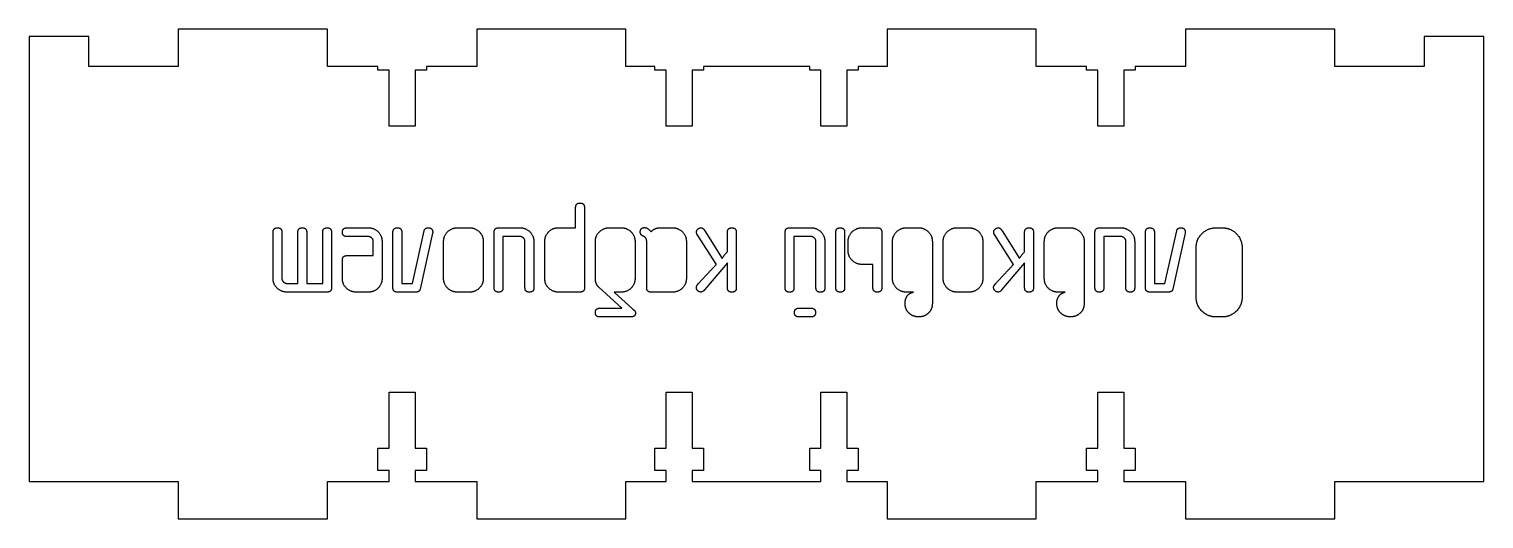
# Model space of a CAD drawing. Header units: millimetres. Extents: x 0 to 195, y -5 to 61.
import ezdxf

# ---------------------------------------------------------------- set-up
doc = ezdxf.new("R2010")
doc.units = ezdxf.units.MM

msp = doc.modelspace()

# ---------------------------------------------------------------- linework, layer by layer
for p, q in [((74.44, 36.78), (74.44, 26)), ((32.7, 27.24), (32.7, 33.46)), ((33.89, 33.46), (33.89, 27.25)), ((40.53, 33.46), (40.53, 26)), ((42.59, 34.05), (45.49, 34.05)), ((48.77, 26), (48.77, 33.46)), ((54.09, 33.35), (52.41, 25.8)), ((57.39, 34.05), (59.05, 34.05)), ((62.34, 26), (62.34, 33.46)), ((62.93, 34.05), (65.83, 34.05)), ((77.74, 34.05), (79.38, 34.05)), ((84.61, 34.05), (86.26, 34.05)), ((92.12, 29.14), (89.55, 33.15)), ((90.57, 33.64), (92.9, 29.94)), ((93.6, 30.84), (93.6, 33.46)), ((94.79, 33.46), (94.79, 26)), ((101.34, 25.99), (101.34, 33.46)), ((101.93, 34.05), (104.82, 34.05)), ((108.13, 26), (108.13, 33.46)), ((109.31, 33.46), (109.31, 26)), ((111.62, 34.05), (113.7, 34.05)), ((114.29, 33.46), (114.29, 26)), ((117.58, 34.05), (119.22, 34.05)), ((124.36, 34.05), (126.01, 34.05)), ((131.96, 29.14), (129.39, 33.15)), ((130.41, 33.64), (132.74, 29.94)), ((133.44, 30.84), (133.44, 33.46)), ((134.63, 33.46), (134.63, 26)), ((137.93, 34.05), (139.57, 34.05)), ((142.87, 26), (142.87, 33.46)), ((143.46, 34.05), (146.36, 34.05)), ((149.64, 26), (149.64, 33.46)), ((154.96, 33.35), (153.29, 25.8)), ((159.11, 34.05), (159.93, 34.05)), ((45.49, 32.87), (42.59, 32.87)), ((47.31, 32.22), (47.31, 27.24)), ((55.56, 27.24), (55.56, 32.22)), ((60.88, 32.22), (60.88, 27.24)), ((66.47, 26), (66.47, 32.21)), ((67.66, 32.22), (67.66, 26)), ((69.12, 27.23), (69.12, 32.22)), ((75.9, 27.24), (75.9, 32.22)), ((81.22, 32.22), (81.22, 27.24)), ((82.78, 26), (82.78, 32.23)), ((88.1, 32.22), (88.1, 27.24)), ((105.47, 25.99), (105.47, 32.21)), ((106.66, 32.21), (106.66, 25.99)), ((109.78, 30.97), (109.78, 32.22)), ((115.73, 27.24), (115.73, 32.22)), ((121.07, 32.22), (121.07, 23.92)), ((122.52, 27.24), (122.52, 32.22)), ((127.84, 32.22), (127.84, 27.24)), ((136.08, 27.24), (136.08, 32.22)), ((141.42, 32.22), (141.42, 23.92)), ((147.01, 26), (147.01, 32.21)), ((148.19, 32.22), (148.19, 26)), ((156.43, 24.75), (156.43, 31.38)), ((162.59, 31.38), (162.59, 24.75)), ((41.99, 27.25), (41.99, 29.73)), ((39.94, 25.42), (34.55, 25.42)), ((45.49, 25.42), (43.83, 25.42)), ((51.85, 25.42), (49.36, 25.42)), ((59.05, 25.42), (57.39, 25.42)), ((73.85, 25.42), (70.94, 25.42)), ((86.26, 25.42), (83.37, 25.42)), ((118.54, 25.42), (117.58, 25.42)), ((126.01, 25.42), (124.36, 25.42)), ((138.88, 25.42), (137.93, 25.42)), ((152.72, 25.42), (150.23, 25.42)), ((80.63, 22.09), (76.49, 22.09)), ((103.18, 23.27), (104.82, 23.27)), ((104.82, 22.09), (103.18, 22.09)), ((159.93, 22.09), (159.11, 22.09))]:
    msp.add_line(p, q)
msp.add_lwpolyline([(8, 55.7), (8, 59.7), (0, 59.7), (0, 0), (20, 0), (20, -5), (40, -5), (40, 0), (48.25, 0), (48.25, 1.5), (46.75, 1.5), (46.75, 4.5), (48.25, 4.5), (48.25, 12), (51.75, 12), (51.75, 4.5), (53.25, 4.5), (53.25, 1.5), (51.75, 1.5), (51.75, 0), (60, 0), (60, -5), (80, -5), (80, 0), (85.38, 0), (85.38, 1.5), (83.88, 1.5), (83.88, 4.5), (85.38, 4.5), (85.38, 6), (85.38, 6), (85.38, 12), (88.88, 12), (88.88, 4.5), (90.38, 4.5), (90.38, 1.5), (88.88, 1.5), (88.88, 0), (106.13, 0), (106.13, 1.5), (104.63, 1.5), (104.63, 4.5), (106.13, 4.5), (106.13, 12), (109.63, 12), (109.63, 4.5), (111.13, 4.5), (111.13, 1.5), (109.63, 1.5), (109.63, 0), (115, 0), (115, -5), (135, -5), (135, 0), (143.25, 0), (143.25, 1.5), (141.75, 1.5), (141.75, 4.5), (143.25, 4.5), (143.25, 12), (146.75, 12), (146.75, 4.5), (148.25, 4.5), (148.25, 1.5), (146.75, 1.5), (146.75, 0), (155, 0), (155, -5), (175, -5), (175, 0), (195, 0), (195, 59.7), (187, 59.7), (187, 55.7), (175, 55.7), (175, 59.7), (175, 60.7), (155, 60.7), (155, 59.7), (155, 55.7), (148.25, 55.7), (148.25, 55.2), (146.75, 55.2), (146.75, 47.7), (143.25, 47.7), (143.25, 55.2), (141.75, 55.2), (141.75, 55.7), (135, 55.7), (135, 59.7), (135, 60.7), (115, 60.7), (115, 59.7), (115, 55.7), (111.13, 55.7), (111.13, 55.2), (109.63, 55.2), (109.63, 47.7), (106.13, 47.7), (106.13, 55.2), (104.63, 55.2), (104.63, 55.7), (90.38, 55.7), (90.38, 55.2), (88.88, 55.2), (88.88, 47.7), (85.38, 47.7), (85.38, 53.7), (85.38, 53.7), (85.38, 55.2), (83.88, 55.2), (83.88, 55.7), (80, 55.7), (80, 59.7), (80, 60.7), (60, 60.7), (60, 59.7), (60, 55.7), (53.25, 55.7), (53.25, 55.2), (51.75, 55.2), (51.75, 47.7), (48.25, 47.7), (48.25, 55.2), (46.75, 55.2), (46.75, 55.7), (40, 55.7), (40, 59.7), (40, 60.7), (20, 60.7), (20, 59.7), (20, 55.7)], close=True)
for points in [[(70.94, 34.06), (73.26, 34.06), (73.26, 36.78)], [(34.55, 26.59), (36.03, 26.59), (36.03, 33.46)], [(37.21, 33.46), (37.21, 26.59), (39.35, 26.59), (39.35, 33.46)], [(49.95, 33.46), (49.95, 26.59), (51.38, 26.59), (52.95, 33.65)], [(150.83, 33.46), (150.83, 26.59), (152.25, 26.59), (153.82, 33.65)], [(42.59, 30.32), (46.13, 30.32), (46.13, 32.22)], [(65.83, 32.87), (63.52, 32.87), (63.52, 26)], [(104.82, 32.87), (102.52, 32.87), (102.52, 25.99)], [(146.36, 32.87), (144.05, 32.87), (144.05, 26)], [(93.6, 26), (93.6, 29.35), (90.52, 25.71)], [(133.44, 26), (133.44, 29.35), (130.36, 25.71)], [(113.11, 26), (113.11, 29.14), (111.62, 29.14)], [(76.49, 23.27), (79.44, 23.27), (76.37, 26.07)], [(79.38, 25.42), (78.43, 25.42), (80.92, 23.15)]]:
    msp.add_lwpolyline(points)
for points in [[(73.26, 36.78), (73.26, 37.37), (73.85, 37.37)], [(73.85, 37.37), (74.44, 37.37), (74.44, 36.78)], [(32.7, 33.46), (32.7, 34.05), (33.3, 34.05)], [(33.3, 34.05), (33.89, 34.05), (33.89, 33.46)], [(36.03, 33.46), (36.03, 34.05), (36.62, 34.05)], [(36.62, 34.05), (37.21, 34.05), (37.21, 33.46)], [(39.35, 33.46), (39.35, 34.05), (39.94, 34.05)], [(39.94, 34.05), (40.53, 34.05), (40.53, 33.46)], [(42, 33.46), (42, 34.05), (42.59, 34.05)], [(42.59, 32.87), (42, 32.87), (42, 33.46)], [(45.49, 34.05), (46.26, 34.05), (47.31, 32.98), (47.31, 32.22)], [(48.77, 33.46), (48.77, 34.05), (49.36, 34.05)], [(49.36, 34.05), (49.95, 34.05), (49.95, 33.46)], [(52.95, 33.65), (53.04, 34.05), (53.5, 34.05)], [(53.5, 34.05), (54.1, 34.05), (54.1, 33.47)], [(54.1, 33.47), (54.1, 33.4), (54.09, 33.35)], [(55.56, 32.22), (55.56, 32.98), (56.63, 34.05), (57.39, 34.05)], [(59.05, 34.05), (59.81, 34.05), (60.88, 32.98), (60.88, 32.22)], [(62.34, 33.46), (62.34, 34.05), (62.93, 34.05)], [(65.83, 34.05), (66.59, 34.05), (67.66, 32.98), (67.66, 32.22)], [(69.12, 32.22), (69.12, 32.97), (70.19, 34.06), (70.94, 34.06)], [(75.9, 32.22), (75.9, 32.97), (76.98, 34.05), (77.74, 34.05)], [(79.38, 34.05), (80.16, 34.05), (81.22, 32.98), (81.22, 32.22)], [(81.92, 33.47), (81.92, 34.08), (82.5, 34.08)], [(82.32, 32.93), (81.92, 33.09), (81.92, 33.47)], [(82.5, 34.08), (82.93, 34.08), (83.37, 33.49)], [(83.37, 33.49), (83.78, 34.05), (84.61, 34.05)], [(86.26, 34.05), (87.03, 34.05), (88.1, 32.98), (88.1, 32.22)], [(89.46, 33.46), (89.46, 33.71), (89.83, 34.05), (90.06, 34.05)], [(89.55, 33.15), (89.46, 33.3), (89.46, 33.46)], [(90.06, 34.05), (90.36, 34.05), (90.57, 33.64)], [(93.6, 33.46), (93.6, 34.05), (94.19, 34.05)], [(94.19, 34.05), (94.79, 34.05), (94.79, 33.46)], [(101.34, 33.46), (101.34, 34.05), (101.93, 34.05)], [(104.82, 34.05), (105.59, 34.05), (106.66, 32.98), (106.66, 32.21)], [(108.13, 33.46), (108.13, 34.05), (108.72, 34.05)], [(108.72, 34.05), (109.31, 34.05), (109.31, 33.46)], [(109.78, 32.22), (109.78, 32.98), (110.86, 34.05), (111.62, 34.05)], [(113.7, 34.05), (114.29, 34.05), (114.29, 33.46)], [(115.73, 32.22), (115.73, 32.97), (116.81, 34.05), (117.58, 34.05)], [(119.22, 34.05), (120, 34.05), (121.07, 32.98), (121.07, 32.22)], [(122.52, 32.22), (122.52, 32.98), (123.6, 34.05), (124.36, 34.05)], [(126.01, 34.05), (126.78, 34.05), (127.84, 32.98), (127.84, 32.22)], [(129.3, 33.46), (129.3, 33.71), (129.67, 34.05), (129.9, 34.05)], [(129.39, 33.15), (129.3, 33.3), (129.3, 33.46)], [(129.9, 34.05), (130.2, 34.05), (130.41, 33.64)], [(133.44, 33.46), (133.44, 34.05), (134.03, 34.05)], [(134.03, 34.05), (134.63, 34.05), (134.63, 33.46)], [(136.08, 32.22), (136.08, 32.97), (137.15, 34.05), (137.93, 34.05)], [(139.57, 34.05), (140.34, 34.05), (141.42, 32.98), (141.42, 32.22)], [(142.87, 33.46), (142.87, 34.05), (143.46, 34.05)], [(146.36, 34.05), (147.13, 34.05), (148.19, 32.98), (148.19, 32.22)], [(149.64, 33.46), (149.64, 34.05), (150.23, 34.05)], [(150.23, 34.05), (150.83, 34.05), (150.83, 33.46)], [(153.82, 33.65), (153.92, 34.05), (154.38, 34.05)], [(154.38, 34.05), (154.97, 34.05), (154.97, 33.47)], [(154.97, 33.47), (154.97, 33.4), (154.96, 33.35)], [(156.43, 31.38), (156.43, 32.49), (158, 34.05), (159.11, 34.05)], [(159.93, 34.05), (161.04, 34.05), (162.59, 32.49), (162.59, 31.38)], [(46.13, 32.22), (46.13, 32.49), (45.75, 32.87), (45.49, 32.87)], [(66.47, 32.21), (66.47, 32.48), (66.09, 32.87), (65.83, 32.87)], [(82.78, 32.23), (82.78, 32.74), (82.32, 32.93)], [(105.47, 32.21), (105.47, 32.48), (105.08, 32.87), (104.82, 32.87)], [(147.01, 32.21), (147.01, 32.48), (146.62, 32.87), (146.36, 32.87)], [(41.99, 29.73), (41.99, 30.32), (42.59, 30.32)], [(92.9, 29.94), (92.97, 30.14), (93.6, 30.84)], [(111.62, 29.14), (110.86, 29.14), (109.78, 30.23), (109.78, 30.97)], [(132.74, 29.94), (132.81, 30.14), (133.44, 30.84)], [(89.6, 26.42), (90.89, 27.84), (92.12, 29.14)], [(129.44, 26.42), (130.73, 27.84), (131.96, 29.14)], [(34.55, 25.42), (33.79, 25.42), (32.7, 26.5), (32.7, 27.24)], [(33.89, 27.25), (33.89, 26.98), (34.28, 26.59), (34.55, 26.59)], [(40.53, 26), (40.53, 25.42), (39.94, 25.42)], [(43.83, 25.42), (43.07, 25.42), (41.99, 26.49), (41.99, 27.25)], [(47.31, 27.24), (47.31, 26.5), (46.25, 25.42), (45.49, 25.42)], [(49.36, 25.42), (48.77, 25.42), (48.77, 26)], [(52.41, 25.8), (52.32, 25.42), (51.85, 25.42)], [(57.39, 25.42), (56.64, 25.42), (55.56, 26.5), (55.56, 27.24)], [(60.88, 27.24), (60.88, 26.49), (59.8, 25.42), (59.05, 25.42)], [(62.93, 25.42), (62.34, 25.42), (62.34, 26)], [(63.52, 26), (63.52, 25.42), (62.93, 25.42)], [(67.07, 25.42), (66.47, 25.42), (66.47, 26)], [(67.66, 26), (67.66, 25.42), (67.07, 25.42)], [(70.94, 25.42), (70.19, 25.42), (69.12, 26.49), (69.12, 27.23)], [(74.44, 26), (74.44, 25.42), (73.85, 25.42)], [(76.37, 26.07), (75.9, 26.49), (75.9, 27.24)], [(81.22, 27.24), (81.22, 26.49), (80.16, 25.42), (79.38, 25.42)], [(83.37, 25.42), (82.78, 25.42), (82.78, 26)], [(88.1, 27.24), (88.1, 26.49), (87.02, 25.42), (86.26, 25.42)], [(89.44, 26.03), (89.44, 26.24), (89.6, 26.42)], [(90.05, 25.43), (89.8, 25.43), (89.44, 25.8), (89.44, 26.03)], [(90.52, 25.71), (90.29, 25.43), (90.05, 25.43)], [(94.19, 25.42), (93.6, 25.42), (93.6, 26)], [(94.79, 26), (94.79, 25.42), (94.19, 25.42)], [(101.93, 25.41), (101.34, 25.41), (101.34, 25.99)], [(102.52, 25.99), (102.52, 25.41), (101.93, 25.41)], [(106.06, 25.41), (105.47, 25.41), (105.47, 25.99)], [(106.66, 25.99), (106.66, 25.41), (106.06, 25.41)], [(108.72, 25.42), (108.13, 25.42), (108.13, 26)], [(109.31, 26), (109.31, 25.42), (108.72, 25.42)], [(113.7, 25.42), (113.11, 25.42), (113.11, 26)], [(114.29, 26), (114.29, 25.42), (113.7, 25.42)], [(117.58, 25.42), (116.81, 25.42), (115.73, 26.49), (115.73, 27.24)], [(117.83, 25.08), (118.18, 25.37), (118.54, 25.42)], [(124.36, 25.42), (123.61, 25.42), (122.52, 26.5), (122.52, 27.24)], [(127.84, 27.24), (127.84, 26.49), (126.77, 25.42), (126.01, 25.42)], [(129.28, 26.03), (129.28, 26.24), (129.44, 26.42)], [(129.89, 25.43), (129.64, 25.43), (129.28, 25.8), (129.28, 26.03)], [(130.36, 25.71), (130.13, 25.43), (129.89, 25.43)], [(134.03, 25.42), (133.44, 25.42), (133.44, 26)], [(134.63, 26), (134.63, 25.42), (134.03, 25.42)], [(137.93, 25.42), (137.15, 25.42), (136.08, 26.49), (136.08, 27.24)], [(138.18, 25.08), (138.53, 25.37), (138.88, 25.42)], [(143.46, 25.42), (142.87, 25.42), (142.87, 26)], [(144.05, 26), (144.05, 25.42), (143.46, 25.42)], [(147.6, 25.42), (147.01, 25.42), (147.01, 26)], [(148.19, 26), (148.19, 25.42), (147.6, 25.42)], [(150.23, 25.42), (149.64, 25.42), (149.64, 26)], [(153.29, 25.8), (153.19, 25.42), (152.72, 25.42)], [(117.41, 23.93), (117.41, 24.57), (117.83, 25.08)], [(117.98, 22.57), (117.41, 23.08), (117.41, 23.93)], [(121.07, 23.92), (121.07, 23.07), (120.5, 22.57)], [(137.75, 23.93), (137.75, 24.57), (138.18, 25.08)], [(138.33, 22.57), (137.75, 23.08), (137.75, 23.93)], [(141.42, 23.92), (141.42, 23.07), (140.84, 22.57)], [(159.11, 22.09), (158, 22.09), (156.43, 23.65), (156.43, 24.75)], [(162.59, 24.75), (162.59, 23.65), (161.04, 22.09), (159.93, 22.09)], [(75.9, 22.68), (75.9, 23.27), (76.49, 23.27)], [(76.49, 22.09), (75.9, 22.09), (75.9, 22.68)], [(81.28, 22.61), (81.28, 22.09), (80.63, 22.09)], [(80.92, 23.15), (81.28, 22.88), (81.28, 22.61)], [(102.59, 22.68), (102.59, 23.27), (103.18, 23.27)], [(103.18, 22.09), (102.59, 22.09), (102.59, 22.68)], [(104.82, 23.27), (105.41, 23.27), (105.41, 22.68)], [(105.41, 22.68), (105.41, 22.09), (104.82, 22.09)], [(119.24, 22.1), (118.5, 22.1), (117.98, 22.57)], [(120.5, 22.57), (119.99, 22.1), (119.24, 22.1)], [(139.58, 22.1), (138.84, 22.1), (138.33, 22.57)], [(140.84, 22.57), (140.33, 22.1), (139.58, 22.1)]]:
    msp.add_open_spline(points, degree=2)

doc.saveas('drawing.dxf')
